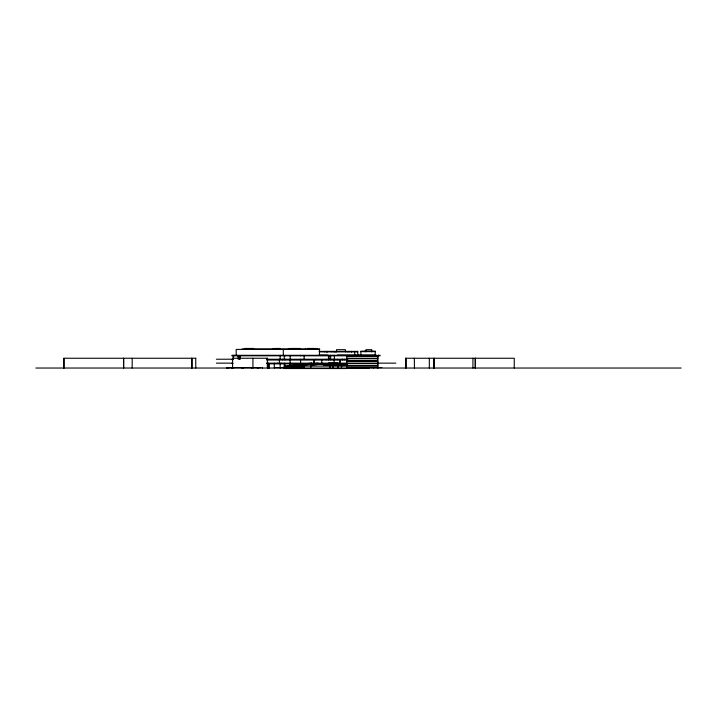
<?xml version="1.0" encoding="UTF-8"?>
<svg xmlns="http://www.w3.org/2000/svg" width="717" height="717" viewBox="0 0 717 717"><rect width="100%" height="100%" fill="white"/><g stroke="black" fill="none" stroke-linecap="round" stroke-linejoin="round"><path stroke-width="1.08" d="M195.795 368.036L195.741 358.249M226.984 367.552L227.029 368.036L226.984 367.552L231.564 367.552L231.564 368.036M268.597 363.653L268.597 363.161M277.094 363.653L277.425 363.161M280.168 363.143L280.15 368.036M339.93 364.63A7.34 0.69 0.7 0 1 340.53 364.586L346.822 364.72L341.417 365.383L341.417 365.876L346.822 364.81L346.822 368.547L284.273 368.529L284.273 368.036M289.56 365.571L311.429 363.636L323.394 363.653M310.828 364.81L322.578 363.537A10.764 0.896 0 0 0 322.309 363.761L322.3 363.797A10.638 0.878 0 0 0 322.56 363.949L322.551 364.039A10.638 0.878 0 0 0 322.417 364.102A11.087 0.914 0 0 0 322.318 364.173L322.3 364.281A10.755 0.878 0.1 0 0 323.206 364.603L326.486 364.532L323 363.985A10.889 0.896 0 0 1 322.749 363.976L322.811 363.68M328.467 359.226L328.467 355.802M329.847 367.203L329.847 368.206M329.847 367.373L329.838 365.338L329.847 368.081M329.847 366.387L329.22 365.482L324.873 364.845M329.847 365.715C329.47 364.084 323.887 364.568 327.875 364.541M339.983 364.639A7.331 0.547 -0.6 0 0 339.231 364.72L338.083 365.043L338.083 368.081M341.417 368.547L341.417 365.553M345.361 364.478L346.822 364.227L341.875 364.496M346.822 363.653L346.822 363.161M363.367 368.036L363.367 367.552L381.838 367.552M405.625 368.036L405.625 358.249L514.259 358.249L514.25 368.036M329.847 368.377L329.847 367.722M342.134 364.962L344.644 364.29M333.011 365.437A7.358 0.609 0 0 1 333.172 365.536A7.403 0.618 -0.9 0 0 333.047 365.437L331.245 364.648L333.172 365.007L333.181 368.538M332.76 365.329L332.76 364.845M338.505 364.845L338.092 365.5L338.272 364.908M342.663 364.361A7.367 0.565 -0.3 0 0 342.018 364.433L344.94 364.272L343.81 364.828L343.282 364.756L346.822 364.227M343.81 364.335L343.3 364.854M343.3 364.37L341.659 365.15M346.822 364.72L344.94 364.765L345.236 364.263M346.177 364.729L346.822 364.406L344.357 364.299M326.11 364.442L326.19 364.989M325.706 364.406L323.51 364.648L325.903 364.962M338.083 365.043L338.083 368.547M338.379 365.365L338.379 364.872M324.012 364.747L324.523 364.299M338.012 365.07L340.584 364.594M339.231 364.72L338.505 365.338M324.147 364.254L324.434 364.801L325.437 364.388M332.885 364.872L332.885 365.365M342.601 364.424L342.609 365.329M328.18 365.231L328.655 364.836M339.302 364.514L340.638 364.433M324.622 364.801L325.159 364.711L324.729 364.836M304.429 364.702L315.525 363.429M324.962 364.836L326.19 364.505M310.784 365.32L322.614 364.021M304.456 365.168L318.088 363.644L318.052 363.152L315.659 363.411M338.657 365.303L341.695 364.514M342.215 364.944L341.005 365.052M289.498 365.589L303.533 365.67M289.543 366.118L303.533 366.154M344.94 363.743L344.357 363.931L346.822 363.797L344.312 363.716A8.774 0.726 0 0 1 344.321 363.752L346.822 363.797M343.577 364.577L344.357 364.792M343.084 364.747L340.907 364.81L341.642 364.836M339.464 365.186L338.657 364.81M344.321 364.245A8.774 0.726 0 0 0 344.312 364.227L346.822 364.29L342.152 364.792A11.087 0.914 0 0 1 341.642 364.845M343.64 365.159L343.954 364.63M311.402 363.152L284.273 366.154L284.273 366.647L311.429 363.636L311.411 363.152L311.429 363.609M344.635 364.55L344.635 365.043M345.218 364.98L346.678 364.828A7.367 0.609 0 0 0 345.693 364.783M342.224 364.46L342.825 364.899M341.642 364.353L340.844 364.415M342.825 364.406L342.385 364.935A7.349 0.69 0.6 0 1 343.111 364.792M341.131 364.881L341.597 365.007M342.054 364.971L341.409 365.025M341.31 364.603L340.907 364.568A8.577 0.708 0 0 0 341.211 364.55L341.507 364.523M303.551 367.767L304.42 367.74M304.349 368.233L303.551 368.26M340.7 364.917L339.033 365.025M325.903 364.469L324.622 364.308M339.033 364.532L332.177 364.603M338.729 364.55L337.142 364.603M338.254 365.061L336.497 365.114A10.889 0.896 0 0 1 334.418 365.15L333.369 365.15M337.268 364.603L336.497 364.621A10.889 0.896 0 0 1 334.418 364.657L334.418 364.657M336.703 364.299L339.024 363.895M258.129 367.552L260.764 367.552L233.168 367.552M334.328 364.657L332.482 364.657M334.328 365.15L332.76 365.15M251.443 367.552L251.524 368.036M332.966 355.309L333.522 355.309M378.343 355.309L378.791 355.309M256.354 367.552L258.631 367.552M244.918 348.453L253.728 348.453M274.288 348.453L280.15 348.453M289.973 348.453L299.948 348.453M307.512 348.453L315.731 348.453M242.068 348.928L319.701 348.928M319.701 349.412L236.189 349.412L236.189 355.309M319.208 351.393L357.819 351.393M360.866 351.635L375.233 351.635M319.244 351.886L357.819 351.886L357.828 355.309M318.993 355.067L327.956 355.067M337.34 355.067L376.138 355.067M376.138 355.309L231.896 355.309L231.887 355.802L380.118 355.802L380.118 355.309L377.671 355.309L377.671 368.054M346.768 356.304L377.671 356.304M195.795 358.249L63.876 358.249L63.876 368.036M346.768 358.267L377.671 358.267M346.768 358.751L377.671 358.751M216.391 359.226L233.007 359.226M266.599 359.244L347.745 359.226M377.393 359.199L377.671 355.802M231.941 359.244L232.765 359.737M347.718 359.737L266.599 359.737L347.458 359.782M231.941 359.782L232.586 359.782M377.671 359.782L377.841 363.143M346.768 360.714L377.671 360.714M346.768 361.207L377.671 361.207M328.529 362.999L338.074 362.999M216.391 363.143L233.007 363.143M266.599 363.161L395.856 363.143M320.92 363.636L266.814 363.636L300.602 363.653M377.384 363.636L377.85 363.636L377.841 368.036M232.765 363.653L231.941 363.161M343.479 363.653L377.671 363.662M346.768 365.607L377.671 365.607M288.646 366.1L377.671 366.1M274.907 367.552L284.721 367.552M347.028 367.552L354.539 367.552M284.273 367.767L303.533 367.767M346.535 367.92L369.255 367.92M35.85 368.036L681.15 368.036M284.273 368.251L303.533 368.26M330.6 355.309L330.429 355.802M303.551 365.67L304.42 365.697M303.551 366.154L304.42 366.19L304.42 364.72M331.397 365.141L331.586 365.141M331.586 364.648L332.159 364.657A7.367 0.663 -0.5 0 0 330.698 364.532M331.155 364.648L330.161 364.621M330.627 365.123L329.847 365.105A9.446 0.78 0 0 1 329.157 365.087L328.35 365.052M346.822 364.29L344.357 364.209A7.349 0.609 0 0 1 342.412 364.066A8.586 0.708 0 0 0 339.634 363.877M330.098 364.621L329.596 364.603M336.703 364.209L339.302 364.487M329.479 364.603L328.592 364.577M328.323 365.052L327.777 365.025A8.263 0.681 0 0 1 327.319 365.007L325.518 364.881M326.486 364.532L324.729 364.344M327.624 364.657L326.486 365.025L325.025 364.37M324.012 364.254L324.434 364.774M327.911 364.702L328.431 364.792M343.443 363.886L343.864 363.985A9.653 0.798 0 0 1 344.043 364.039M323.215 364.111L323.233 364.119A10.764 0.896 0 0 1 322.838 364.03L322.847 363.949A10.755 0.878 0.1 0 1 323.116 363.922M323.233 364.612L323 364.478A15.971 1.317 0 0 1 322.811 364.281L322.811 363.152M343.766 363.465L343.873 363.501A9.644 0.798 0 0 1 344.035 363.555A11.087 0.914 0.1 0 1 343.846 364.021L342.152 364.299A11.087 0.914 0.1 0 1 341.642 364.344M344.94 364.765L343.802 364.586A11.087 0.914 0 0 0 344.052 364.048M332.616 365.303L332.249 364.747M333.073 365.428L333.073 364.944L333.181 368.081M322.811 364.003L322.811 363.725A15.971 1.317 0 0 0 323 363.985M475.425 358.249L475.425 368.036M475.165 358.249L475.165 368.036M472.951 358.249L472.933 368.036M434.117 358.249L434.117 368.036M433.857 358.249L433.857 368.036M429.313 358.249L429.322 368.036M414.345 358.249L414.444 368.036M405.912 358.249L405.912 368.036M405.759 358.249L405.759 368.036M377.841 355.802L377.841 359.226M375.242 355.309L375.242 351.151L360.866 351.151L360.866 355.309M373.387 367.552L373.387 368.036M371.791 351.841L371.791 349.681L365.921 349.681L365.921 351.841M371.567 351.151L371.567 351.635M366.862 367.489L366.862 368.036M364.541 351.151L364.541 351.635M357.604 351.393L357.604 351.886M357.398 351.393L357.398 351.886M354.709 351.393L354.709 355.309M354.431 367.552L354.431 368.036M351.751 351.393L351.751 351.886M351.366 351.393L351.366 351.886M349.627 367.489L349.627 368.036M348.928 351.393L348.928 351.886M347.297 351.393L347.297 351.886M346.822 355.82L346.822 368.547M345.361 351.841L345.361 349.681L336.542 349.681L336.542 351.841M344.698 359.244L344.698 359.737M342.341 359.244L342.341 359.737M342.251 359.244L342.305 359.737M340.154 359.719L340.154 363.143M339.975 359.737L339.975 363.161M337.815 359.244L337.815 359.737M335.843 351.393L335.843 351.886M334.956 351.393L334.956 351.886M334.355 355.309L334.355 359.226M334.095 359.737L334.095 363.161M333.934 351.393L333.934 351.886M333.208 359.244L333.208 359.737M331.863 351.393L331.863 351.886M330.671 355.309L330.671 359.782M329.847 366.539L329.847 367.05M328.888 355.802L328.888 359.226M328.664 355.309L328.664 359.782M328.547 359.244L328.547 359.737M327.651 351.393L327.651 351.886M327.06 351.393L327.06 351.886M326.262 351.393L326.262 351.886M326.136 359.244L326.136 359.737M324.371 351.393L324.371 351.886M321.754 359.737L321.754 363.161M319.468 349.412L319.468 355.309M317.371 348.928L317.371 349.412M315.865 359.244L315.865 359.737M314.467 363.161L314.467 363.653M314.279 359.737L314.279 363.169M313.903 359.737L313.903 363.161M310.784 364.836L310.784 368.538M305.433 348.928L305.433 349.412M304.42 367.749L304.42 368.529M304.107 355.802L304.107 359.226M300.602 355.309L300.602 355.802M300.602 359.199L300.548 365.831M300.306 348.928L300.306 349.412M290.582 363.636L290.582 366.934M290.152 355.802L290.044 366.934M289.892 363.636L289.892 366.934M289.865 363.636L289.865 366.934M288.377 348.928L288.377 349.412M285.5 355.309L285.5 355.802M285.267 359.244L285.267 359.737M284.837 363.636L284.837 366.934M284.273 355.802L284.273 359.737M284.273 363.161L284.273 368.529M283.305 349.412L283.305 355.309M282.507 359.199L282.507 359.782M281.79 363.161L281.79 363.653M280.168 355.309L280.168 359.226M279.379 359.244L279.379 363.161M274.288 363.143L274.288 368.036M272.783 348.928L272.783 349.412M272.568 348.928L272.568 349.412M269.332 363.636L269.323 368.036M268.418 363.636L268.418 368.036M268.23 363.636L268.23 368.036M267.513 368.036L267.513 358.249L232.577 358.249L232.577 368.036M267.396 358.249L267.396 368.036M262.485 367.489L262.485 368.036M257.833 367.552L257.833 368.036M252.94 358.249L252.94 368.036M252.805 348.928L252.805 349.412M243.215 367.489L243.215 368.036M241.988 367.489L241.988 368.036M239.953 355.802L239.962 359.226M239.783 355.802L239.819 359.226M239.657 355.802L239.657 359.226M239.039 355.802L239.039 359.226M238.143 355.802L238.152 359.226M237.273 355.309L237.273 355.802M234.334 355.309L234.334 355.802M233.168 355.309L233.168 359.226M233.168 367.489L233.168 368.036M228.75 367.552L228.75 368.036M228.598 367.552L228.598 368.036M191.968 358.249L191.968 368.036M191.824 358.249L191.824 368.036M132.215 358.249L132.152 368.036M123.691 358.249L123.691 368.036M123.548 358.249L123.548 368.036M63.938 358.249L63.938 368.036M343.21 364.263A7.233 0.681 0.4 0 1 344.097 364.209M344.474 363.707A7.34 0.609 0 0 1 343.192 363.627M329.963 365.096A7.367 0.547 0.5 0 1 331.388 365.204M322.964 364.532A10.889 0.896 0 0 1 322.453 364.191M346.293 364.245A7.439 0.627 0 0 1 345.11 364.209M324.281 364.155A11.078 0.798 1.2 0 1 323.869 364.102M323.331 364.684A11.069 0.968 -0.5 0 1 323.008 364.621M322.318 363.68A11.087 0.905 0 0 1 322.408 363.618M327.248 363.86A8.586 0.708 0 0 0 330.376 364.568L330.358 365.061A8.586 0.708 0 0 1 330.25 363.949M343.282 364.586L342.807 364.586L343.282 364.586M290.43 366.934L290.43 363.636L290.331 366.934"/></g></svg>
